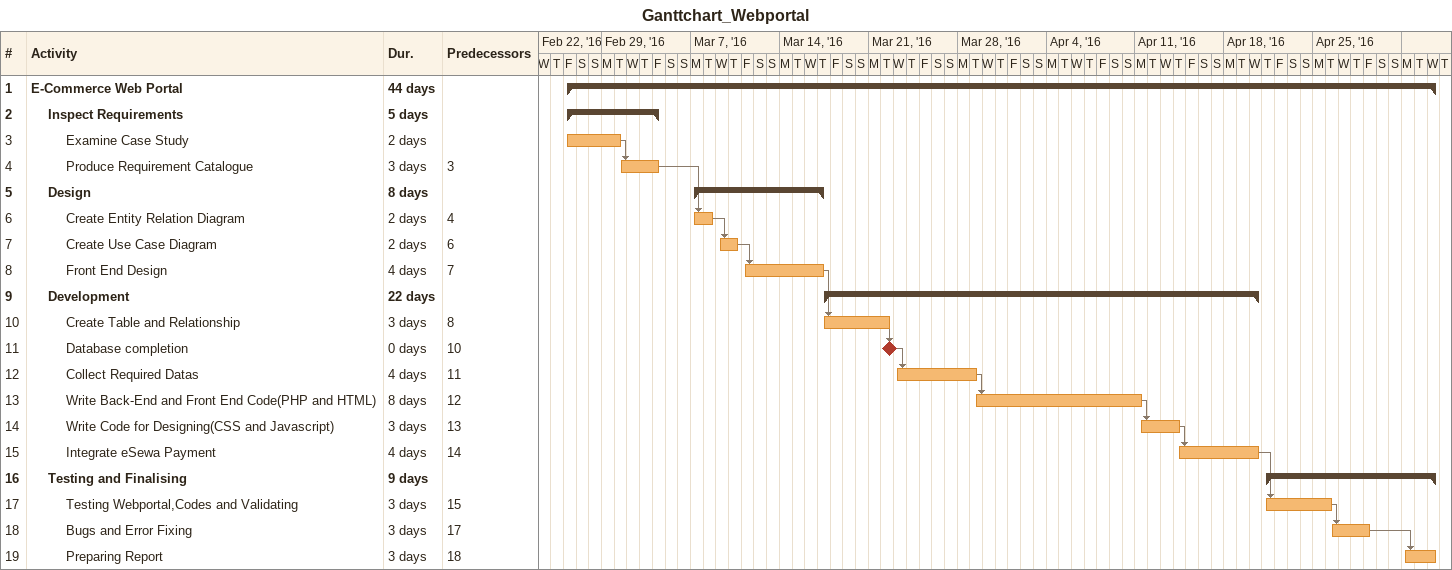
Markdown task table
Ganttchart_Webportal

| ID | Level | Task | Duration | Start | Finish | Predecessors |
|---|---|---|---|---|---|---|
| 1 | 1 | **E-Commerce Web Portal** | 44d | 2016-02-26 | 2016-05-04 |  |
| 2 | 2 | **Inspect Requirements** | 5d | 2016-02-26 | 2016-03-04 |  |
| 3 | 3 | Examine Case Study | 2d | 2016-02-26 | 2016-03-01 |  |
| 4 | 3 | Produce Requirement Catalogue | 3d | 2016-03-01 | 2016-03-04 | 3 |
| 5 | 2 | **Design** | 8d | 2016-03-07 | 2016-03-17 |  |
| 6 | 3 | Create Entity Relation Diagram | 2d | 2016-03-07 | 2016-03-08 | 4 |
| 7 | 3 | Create Use Case Diagram | 2d | 2016-03-09 | 2016-03-10 | 6 |
| 8 | 3 | Front End Design | 4d | 2016-03-11 | 2016-03-17 | 7 |
| 9 | 2 | **Development** | 22d | 2016-03-17 | 2016-04-20 |  |
| 10 | 3 | Create Table and Relationship | 3d | 2016-03-17 | 2016-03-22 | 8 |
| 11 | 3 | Database completion | 0d | 2016-03-22 | 2016-03-22 | 10 |
| 12 | 3 | Collect Required Datas | 4d | 2016-03-23 | 2016-03-29 | 11 |
| 13 | 3 | Write Back-End and Front End Code(PHP and HTML) | 8d | 2016-03-29 | 2016-04-11 | 12 |
| 14 | 3 | Write Code for Designing(CSS and Javascript) | 3d | 2016-04-11 | 2016-04-14 | 13 |
| 15 | 3 | Integrate eSewa Payment | 4d | 2016-04-14 | 2016-04-20 | 14 |
| 16 | 2 | **Testing and Finalising** | 9d | 2016-04-21 | 2016-05-04 |  |
| 17 | 3 | Testing Webportal,Codes and Validating | 3d | 2016-04-21 | 2016-04-26 | 15 |
| 18 | 3 | Bugs and Error Fixing | 3d | 2016-04-26 | 2016-04-29 | 17 |
| 19 | 3 | Preparing Report | 3d | 2016-05-02 | 2016-05-04 | 18 |
